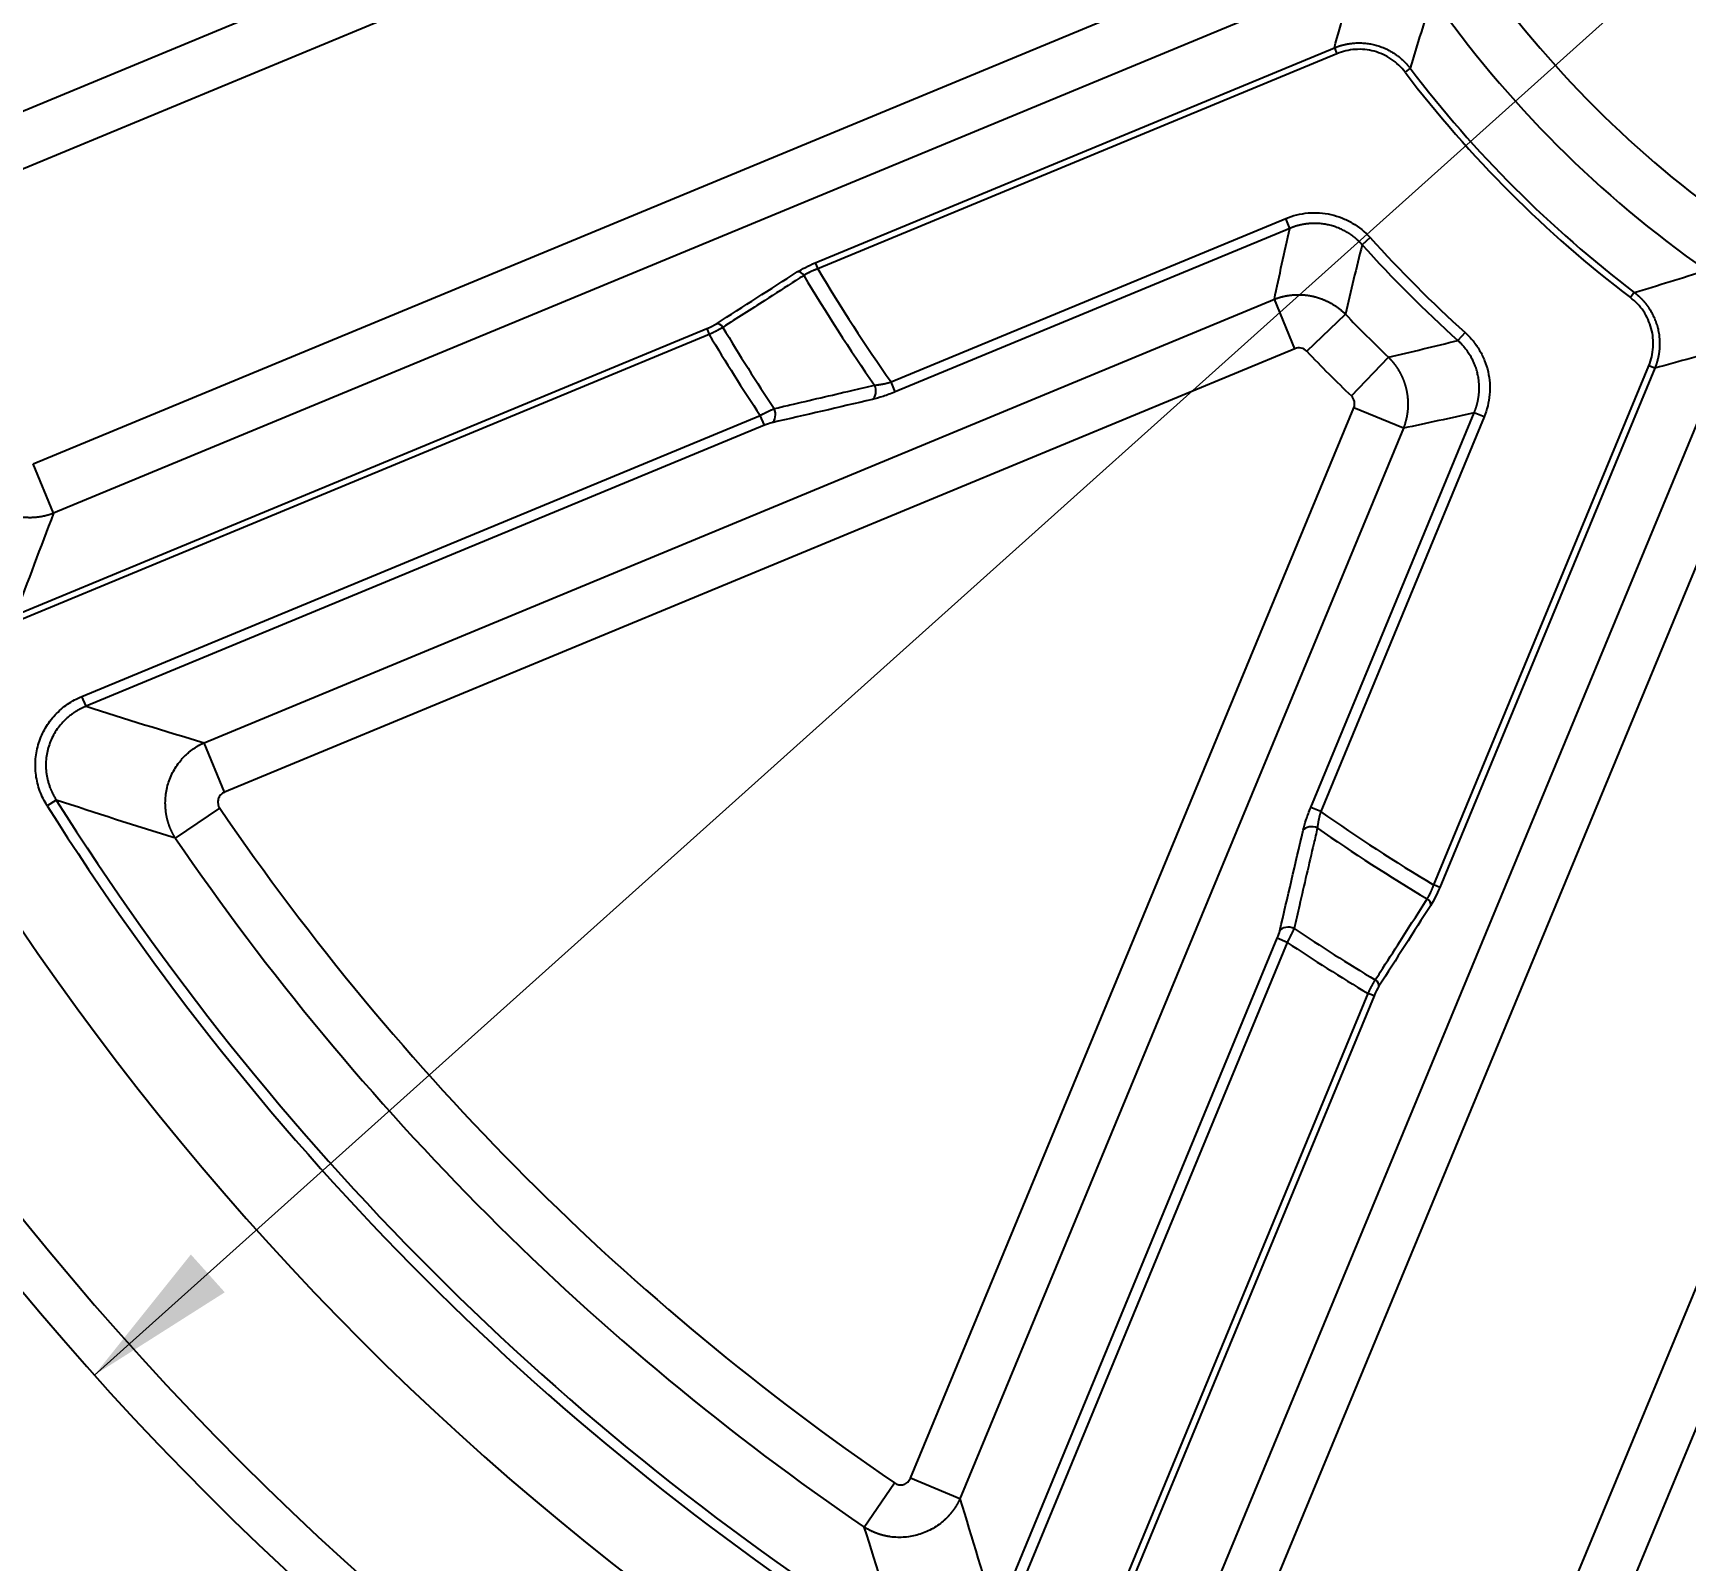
# Model space of a CAD drawing. Header units: millimetres. Extents: x 18 to 755, y 19 to 576.
# Drawn here: x 490.9 to 566.8, y 135.2 to 205.4 of the extents above; entities that cross this region are included whole.
import ezdxf

# ---------------------------------------------------------------- set-up
doc = ezdxf.new("R2010")
doc.units = ezdxf.units.MM
doc.layers.add('1', color=7, linetype='Continuous', true_color=0xffffff)
doc.styles.add('Arial', font='Arial')
doc.dimstyles.get("Standard").update_dxf_attribs({"dimtxt": 0.18, "dimasz": 0.18, "dimexe": 0.18, "dimexo": 0.0625, "dimgap": 0.09, "dimtad": 0, "dimtih": 1, "dimtoh": 1, "dimdec": 4, "dimzin": 0, "dimdsep": 46, "dimtxsty": 'Standard', "dimcen": 0.09, "dimadec": 0, "dimazin": 0, "dimtfac": 1, "dimtdec": 4, "dimtofl": 0, "dimtmove": 0, "dimatfit": 3, "dimfxl": 1, "dimtolj": 1, "dimtzin": 0, "dimarcsym": 0})

# ---------------------------------------------------------------- blocks, each defined once
blk = doc.blocks.new('_U0')
at = {"layer": '1', "color": 18, "linetype": 'Continuous', "lineweight": 13}
for p, q in [((700.69, 329.267), (735.405, 360.387)), ((493.69, 143.7), (700.69, 329.267)), ((493.69, 143.7), (695.478, 324.594))]:
    blk.add_line(p, q, dxfattribs=at)
at = {"layer": '1', "color": 18}
for points in [[(696.257, 323.726), (694.699, 325.463), (700.69, 329.267)], [(498.124, 149.241), (499.681, 147.504), (493.69, 143.7)]]:
    blk.add_solid(points, dxfattribs=at)
at = {"layer": 'Defpoints', "color": 0}
for p in [(700.69, 329.267), (493.69, 143.7)]:
    blk.add_point(p, dxfattribs=at)
at = {"layer": '1', "color": 18, "lineweight": -3, "insert": (708.25, 350.86), "char_height": 7, "attachment_point": 1, "rotation": 41.87487, "style": 'Arial'}
blk.add_mtext('\\A1;%%c278', dxfattribs=at)
blk = doc.blocks.new('_U10')
at = {"layer": '1', "color": 18, "linetype": 'Continuous', "lineweight": 13}
for p, q in [((558.472, 270.15), (452.723, 362.102)), ((635.909, 202.817), (558.472, 270.15)), ((635.909, 202.817), (563.754, 265.557))]:
    blk.add_line(p, q, dxfattribs=at)
at = {"layer": '1', "color": 18}
for points in [[(564.519, 266.438), (562.988, 264.677), (558.472, 270.15)], [(629.861, 206.529), (631.392, 208.29), (635.909, 202.817)]]:
    blk.add_solid(points, dxfattribs=at)
at = {"layer": 'Defpoints', "color": 0}
for p in [(558.472, 270.15), (635.909, 202.817)]:
    blk.add_point(p, dxfattribs=at)
at = {"layer": '1', "color": 18, "lineweight": -3, "insert": (463.324, 368.96), "char_height": 7, "attachment_point": 1, "rotation": 318.99207, "style": 'Arial'}
blk.add_mtext('\\A1;%%c102,6', dxfattribs=at)

msp = doc.modelspace()

# ---------------------------------------------------------------- linework, layer by layer
at = {"layer": '1', "color": 7, "lineweight": -3}
for p, q in [((485.071, 199.576), (544.879, 224.35)), ((545.821, 222.076), (486.013, 197.301)), ((490.872, 185.572), (550.68, 210.346)), ((551.622, 208.072), (491.814, 183.297)), ((526.814, 194.802), (550.671, 204.684)), ((550.785, 204.411), (526.927, 194.529)), ((550.671, 204.684), (550.785, 204.411)), ((554.153, 203.743), (553.918, 203.565)), ((530.303, 189.333), (548.433, 196.843)), ((548.621, 196.388), (548.433, 196.843)), ((548.621, 196.388), (530.491, 188.878)), ((552.31, 195.968), (551.945, 195.638)), ((526.814, 194.802), (526.927, 194.529)), ((498.728, 172.758), (547.912, 193.132)), ((548.854, 190.857), (547.912, 193.132)), ((564.452, 193.446), (564.273, 193.211)), ((549.398, 190.743), (551.177, 192.445)), ((490.049, 178.618), (521.829, 191.782)), ((521.942, 191.509), (490.162, 178.345)), ((521.829, 191.782), (521.942, 191.509)), ((556.675, 191.604), (556.345, 191.238)), ((548.854, 190.857), (499.67, 170.484)), ((544.007, 131.105), (568.78, 190.914)), ((571.054, 189.972), (546.282, 130.163)), ((551.45, 188.692), (553.152, 190.47)), ((555.238, 166.219), (565.119, 190.077)), ((565.392, 189.964), (555.511, 166.106)), ((565.392, 189.964), (565.119, 190.077)), ((530.491, 188.878), (530.303, 189.333)), ((493.116, 174.883), (524.289, 187.796)), ((524.478, 187.341), (524.289, 187.796)), ((531.191, 138.963), (551.564, 188.147)), ((549.585, 169.784), (557.095, 187.915)), ((557.55, 187.726), (550.04, 169.596)), ((553.839, 187.205), (551.564, 188.147)), ((557.55, 187.726), (557.095, 187.915)), ((524.478, 187.341), (493.305, 174.428)), ((553.839, 187.205), (533.465, 138.021)), ((491.814, 183.297), (490.872, 185.572)), ((558.012, 125.305), (582.784, 185.114)), ((585.059, 184.172), (560.286, 124.363)), ((493.305, 174.428), (493.116, 174.883)), ((499.67, 170.484), (498.728, 172.758)), ((491.936, 170.123), (491.519, 169.861)), ((497.419, 168.363), (499.452, 169.751)), ((550.04, 169.596), (549.585, 169.784)), ((555.511, 166.106), (555.238, 166.219)), ((535.135, 132.598), (548.048, 163.771)), ((548.503, 163.582), (535.59, 132.409)), ((548.503, 163.582), (548.048, 163.771)), ((539.055, 129.454), (552.218, 161.234)), ((552.491, 161.12), (539.328, 129.341)), ((552.491, 161.12), (552.218, 161.234)), ((529.07, 136.712), (530.458, 138.745)), ((533.465, 138.021), (531.191, 138.963))]:
    msp.add_line(p, q, dxfattribs=at)
for radius, start, end in [(136.863, 90, 270), (129, 90, 270), (48.847, 215.02226, 234.97959), (51.309, 215.02226, 234.97959), (54.37, 217.26195, 232.7399), (54.075, 217.26195, 232.7399), (60.462, 222.07411, 227.92589), (60.954, 222.07411, 227.92589), (81.836, 210.84186, 215.18087), (82.543, 210.79553, 214.96114), (63.691, 223.74355, 226.25645), (87.664, 210.86573, 213.73711), (86.957, 210.88956, 213.80049), (66.153, 223.74355, 226.25645), (139, 203.48051, 246.51949), (124.92, 212.23044, 237.76956), (124.427, 212.23044, 237.76956), (118.347, 214.32387, 235.67613), (81.836, 234.81913, 239.16), (82.543, 235.03886, 239.20633), (120.809, 214.32387, 235.67613), (86.957, 236.19951, 239.1123), (87.664, 236.26289, 239.13612)]:
    msp.add_arc((597.19, 236.483), radius, start, end, dxfattribs=at)
for centre, major_axis, ratio, start_param, end_param in [((526.104, 194.115), (-0.162, 0.253), 0.706921, 4.689487, 6.035138), ((522.385, 191.732), (-0.162, 0.253), 0.706939, 4.69064, 6.035132), ((529.253, 188.982), (0.113, -0.487), 0.680219, 0.239171, 1.837432), ((524.637, 187.912), (0.113, -0.487), 0.68293, 0.240014, 1.824468), ((549.689, 168.546), (0.487, -0.113), 0.680219, 1.304161, 2.902421), ((554.824, 165.396), (0.253, -0.162), 0.706921, 0.248047, 1.593699), ((548.619, 163.93), (0.487, -0.113), 0.68293, 1.317125, 2.901578), ((552.441, 161.677), (0.253, -0.162), 0.706939, 0.248054, 1.592545)]:
    msp.add_ellipse(centre, major_axis=major_axis, ratio=ratio, start_param=start_param, end_param=end_param, dxfattribs=at)
for points in [[(550.671, 204.684), (550.975, 205.808), (551.291, 206.937), (551.622, 208.072)], [(555.172, 207.038), (554.818, 205.936), (554.479, 204.838), (554.153, 203.743)], [(547.912, 193.132), (548.139, 194.214), (548.376, 195.299), (548.621, 196.388)], [(551.945, 195.638), (551.679, 194.572), (551.424, 193.507), (551.177, 192.445)], [(564.452, 193.446), (565.546, 193.772), (566.644, 194.111), (567.746, 194.464)], [(522.272, 192.005), (523.512, 192.799), (524.751, 193.594), (525.991, 194.388)], [(521.829, 191.782), (522, 191.853), (522.162, 191.934), (522.272, 192.005)], [(553.152, 190.47), (554.214, 190.717), (555.278, 190.973), (556.345, 191.238)], [(568.78, 190.914), (567.645, 190.584), (566.516, 190.267), (565.392, 189.964)], [(529.442, 188.527), (527.9, 188.169), (526.362, 187.812), (524.825, 187.457)], [(557.095, 187.915), (556.006, 187.669), (554.921, 187.433), (553.839, 187.205)], [(524.825, 187.457), (524.728, 187.435), (524.603, 187.393), (524.478, 187.341)], [(491.814, 183.297), (491.211, 181.732), (490.623, 180.172), (490.049, 178.618)], [(493.305, 174.428), (495.089, 173.861), (496.896, 173.304), (498.728, 172.758)], [(497.419, 168.363), (495.566, 168.939), (493.739, 169.527), (491.936, 170.123)], [(548.164, 164.119), (548.519, 165.655), (548.876, 167.194), (549.234, 168.735)], [(555.097, 165.283), (554.303, 164.043), (553.508, 162.803), (552.714, 161.564)], [(548.048, 163.771), (548.1, 163.897), (548.142, 164.022), (548.164, 164.119)], [(552.714, 161.564), (552.643, 161.454), (552.562, 161.292), (552.491, 161.12)], [(533.465, 138.021), (534.011, 136.189), (534.568, 134.382), (535.135, 132.598)], [(530.83, 131.229), (530.233, 133.033), (529.646, 134.859), (529.07, 136.712)]]:
    msp.add_open_spline(points, degree=3, dxfattribs=at)
for points, knots in [([(550.671, 204.684), (550.679, 204.687), (550.695, 204.694), (550.718, 204.703), (550.742, 204.712), (550.766, 204.721), (550.789, 204.73), (550.813, 204.738), (550.836, 204.747), (550.86, 204.755), (550.884, 204.762), (550.908, 204.77), (550.931, 204.777), (550.955, 204.785), (550.979, 204.792), (551.002, 204.798), (551.026, 204.805), (551.05, 204.811), (551.074, 204.817), (551.097, 204.823), (551.121, 204.829), (551.145, 204.834), (551.168, 204.84), (551.192, 204.845), (551.216, 204.85), (551.239, 204.854), (551.263, 204.859), (551.286, 204.863), (551.31, 204.867), (551.333, 204.871), (551.357, 204.875), (551.38, 204.878), (551.403, 204.882), (551.427, 204.885), (551.45, 204.888), (551.473, 204.89), (551.496, 204.893), (551.519, 204.895), (551.542, 204.897), (551.565, 204.899), (551.587, 204.901), (551.684, 204.908), (551.854, 204.912), (552.097, 204.898), (552.336, 204.864), (552.57, 204.811), (552.799, 204.739), (553.023, 204.649), (553.24, 204.539), (553.393, 204.446), (553.487, 204.381), (553.527, 204.353), (553.566, 204.324), (553.606, 204.294), (553.645, 204.264), (553.684, 204.232), (553.723, 204.199), (553.761, 204.166), (553.799, 204.132), (553.837, 204.096), (553.874, 204.061), (553.911, 204.024), (553.947, 203.986), (553.983, 203.948), (554.018, 203.908), (554.053, 203.868), (554.087, 203.827), (554.121, 203.786), (554.143, 203.758), (554.153, 203.743)], [0, 0, 0, 0, 0.00653, 0.013049, 0.019558, 0.026055, 0.032541, 0.039014, 0.045476, 0.051924, 0.05836, 0.064782, 0.071191, 0.077585, 0.083965, 0.09033, 0.09668, 0.103015, 0.109334, 0.115637, 0.121923, 0.128192, 0.134445, 0.14068, 0.146897, 0.153096, 0.159277, 0.165439, 0.171582, 0.177706, 0.18381, 0.189894, 0.195958, 0.202002, 0.208025, 0.214027, 0.220007, 0.225966, 0.231904, 0.237819, 0.243712, 0.249582, 0.312536, 0.375236, 0.437479, 0.499068, 0.560687, 0.622954, 0.68567, 0.748632, 0.761102, 0.773673, 0.786341, 0.799105, 0.811961, 0.824907, 0.837939, 0.851056, 0.864254, 0.87753, 0.890881, 0.904303, 0.917795, 0.931352, 0.944971, 0.958648, 0.972381, 0.986166, 1, 1, 1, 1]), ([(553.918, 203.565), (553.74, 203.798), (553.528, 204), (553.043, 204.327), (552.778, 204.448), (552.212, 204.601), (551.923, 204.629), (551.338, 204.59), (551.056, 204.524), (550.785, 204.411)], [0, 0, 0, 0, 0.25, 0.25, 0.5, 0.5, 0.75, 0.75, 1, 1, 1, 1]), ([(548.433, 196.843), (548.597, 196.911), (548.766, 196.966), (549.11, 197.051), (549.287, 197.08), (549.638, 197.11), (549.813, 197.112), (550.165, 197.088), (550.342, 197.062), (550.686, 196.984), (550.854, 196.932), (551.181, 196.802), (551.341, 196.724), (551.8, 196.455), (552.072, 196.233), (552.31, 195.968)], [0, 0, 0, 0, 0.125, 0.125, 0.25, 0.25, 0.375, 0.375, 0.5, 0.5, 0.625, 0.625, 0.75, 0.75, 1, 1, 1, 1]), ([(551.945, 195.638), (551.939, 195.645), (551.927, 195.658), (551.909, 195.678), (551.89, 195.698), (551.872, 195.717), (551.853, 195.736), (551.834, 195.755), (551.815, 195.774), (551.796, 195.793), (551.777, 195.811), (551.758, 195.829), (551.738, 195.847), (551.719, 195.865), (551.699, 195.883), (551.679, 195.9), (551.659, 195.917), (551.64, 195.934), (551.619, 195.951), (551.599, 195.967), (551.579, 195.983), (551.559, 195.999), (551.538, 196.015), (551.518, 196.03), (551.497, 196.046), (551.477, 196.061), (551.456, 196.076), (551.435, 196.09), (551.414, 196.105), (551.394, 196.119), (551.373, 196.133), (551.352, 196.147), (551.331, 196.16), (551.31, 196.174), (551.289, 196.187), (551.268, 196.199), (551.188, 196.247), (551.047, 196.323), (550.838, 196.415), (550.625, 196.491), (550.407, 196.549), (550.185, 196.59), (549.96, 196.614), (549.732, 196.621), (549.563, 196.613), (549.453, 196.602), (549.402, 196.596), (549.35, 196.589), (549.299, 196.581), (549.247, 196.573), (549.195, 196.563), (549.143, 196.552), (549.091, 196.54), (549.038, 196.528), (548.986, 196.514), (548.934, 196.499), (548.881, 196.483), (548.829, 196.466), (548.777, 196.448), (548.725, 196.429), (548.673, 196.409), (548.639, 196.395), (548.621, 196.388)], [0, 0, 0, 0, 0.007422, 0.014832, 0.022228, 0.029611, 0.03698, 0.044335, 0.051675, 0.059001, 0.06631, 0.073604, 0.080881, 0.088141, 0.095384, 0.10261, 0.109817, 0.117007, 0.124177, 0.131328, 0.13846, 0.145571, 0.152663, 0.159734, 0.166783, 0.173811, 0.180818, 0.187802, 0.194764, 0.201703, 0.208618, 0.215511, 0.222379, 0.229223, 0.236043, 0.242838, 0.249607, 0.312539, 0.375233, 0.437516, 0.499226, 0.560955, 0.623267, 0.685997, 0.748976, 0.763013, 0.777158, 0.791406, 0.805755, 0.820202, 0.834744, 0.849378, 0.8641, 0.878907, 0.893795, 0.908762, 0.923803, 0.938915, 0.954095, 0.969338, 0.984641, 1, 1, 1, 1]), ([(525.991, 194.388), (526.093, 194.454), (526.219, 194.524), (526.501, 194.665), (526.655, 194.736), (526.814, 194.802)], [0, 0, 0, 0, 0.5, 0.5, 1, 1, 1, 1]), ([(526.927, 194.529), (526.922, 194.527), (526.913, 194.523), (526.898, 194.518), (526.883, 194.513), (526.869, 194.507), (526.855, 194.502), (526.84, 194.496), (526.826, 194.49), (526.812, 194.485), (526.798, 194.479), (526.784, 194.473), (526.77, 194.468), (526.756, 194.462), (526.742, 194.456), (526.728, 194.45), (526.715, 194.445), (526.701, 194.439), (526.688, 194.433), (526.674, 194.427), (526.661, 194.421), (526.648, 194.415), (526.635, 194.41), (526.622, 194.404), (526.609, 194.398), (526.596, 194.392), (526.584, 194.386), (526.571, 194.38), (526.559, 194.374), (526.547, 194.368), (526.534, 194.362), (526.522, 194.356), (526.511, 194.35), (526.499, 194.345), (526.487, 194.339), (526.476, 194.333), (526.464, 194.327), (526.453, 194.321), (526.442, 194.315), (526.431, 194.309), (526.42, 194.303), (526.41, 194.298), (526.399, 194.292), (526.389, 194.286), (526.379, 194.28), (526.369, 194.274), (526.359, 194.269), (526.349, 194.263), (526.34, 194.257), (526.33, 194.252), (526.321, 194.246), (526.312, 194.24), (526.303, 194.235), (526.294, 194.229), (526.289, 194.225), (526.286, 194.224)], [0, 0, 0, 0, 0.019721, 0.039404, 0.05905, 0.078658, 0.09823, 0.117765, 0.137263, 0.156725, 0.176152, 0.195542, 0.214898, 0.234218, 0.253504, 0.272755, 0.291972, 0.311155, 0.330305, 0.349421, 0.368504, 0.387555, 0.406574, 0.42556, 0.444515, 0.463438, 0.48233, 0.501191, 0.520022, 0.538823, 0.557593, 0.576334, 0.595047, 0.61373, 0.632384, 0.651011, 0.669609, 0.68818, 0.706724, 0.72524, 0.743731, 0.762195, 0.780633, 0.799046, 0.817433, 0.835796, 0.854134, 0.872448, 0.890738, 0.909005, 0.927249, 0.94547, 0.963668, 0.981845, 1, 1, 1, 1]), ([(526.286, 194.224), (526.167, 194.147), (526.048, 194.071), (525.452, 193.689), (524.976, 193.384), (523.855, 192.666), (523.211, 192.254), (522.567, 191.841)], [0, 0, 0, 0, 0.096089, 0.096089, 0.480447, 0.480447, 1, 1, 1, 1]), ([(547.912, 193.132), (547.92, 193.135), (547.938, 193.142), (547.963, 193.152), (547.989, 193.161), (548.015, 193.171), (548.041, 193.18), (548.067, 193.188), (548.093, 193.197), (548.12, 193.205), (548.146, 193.213), (548.172, 193.221), (548.199, 193.229), (548.225, 193.236), (548.252, 193.243), (548.279, 193.25), (548.305, 193.257), (548.332, 193.263), (548.359, 193.269), (548.386, 193.275), (548.413, 193.281), (548.44, 193.286), (548.467, 193.291), (548.493, 193.296), (548.52, 193.301), (548.547, 193.305), (548.574, 193.309), (548.602, 193.313), (548.629, 193.317), (548.656, 193.32), (548.683, 193.323), (548.71, 193.326), (548.737, 193.329), (548.764, 193.331), (548.791, 193.334), (548.818, 193.336), (548.844, 193.337), (548.871, 193.339), (548.898, 193.34), (548.925, 193.341), (548.952, 193.342), (548.979, 193.342), (549.005, 193.342), (549.032, 193.342), (549.059, 193.342), (549.085, 193.342), (549.112, 193.341), (549.138, 193.34), (549.165, 193.339), (549.191, 193.338), (549.217, 193.336), (549.243, 193.334), (549.269, 193.332), (549.296, 193.33), (549.321, 193.328), (549.347, 193.325), (549.373, 193.322), (549.399, 193.319), (549.424, 193.316), (549.45, 193.312), (549.475, 193.308), (549.5, 193.304), (549.526, 193.3), (549.551, 193.296), (549.576, 193.291), (549.6, 193.287), (549.625, 193.282), (549.657, 193.275), (549.696, 193.267), (549.742, 193.256), (549.789, 193.244), (549.835, 193.231), (549.882, 193.218), (549.928, 193.204), (549.975, 193.189), (550.021, 193.173), (550.068, 193.157), (550.114, 193.139), (550.16, 193.121), (550.206, 193.102), (550.252, 193.082), (550.298, 193.062), (550.344, 193.04), (550.389, 193.018), (550.434, 192.994), (550.479, 192.97), (550.523, 192.946), (550.568, 192.92), (550.611, 192.894), (550.655, 192.866), (550.698, 192.838), (550.741, 192.81), (550.783, 192.78), (550.825, 192.75), (550.866, 192.719), (550.907, 192.687), (550.947, 192.655), (550.987, 192.621), (551.026, 192.588), (551.065, 192.553), (551.103, 192.518), (551.14, 192.482), (551.165, 192.458), (551.177, 192.445)], [0, 0, 0, 0, 0.007817, 0.015635, 0.023454, 0.031273, 0.039093, 0.046913, 0.054732, 0.06255, 0.070367, 0.078181, 0.085994, 0.093804, 0.10161, 0.109414, 0.117213, 0.125008, 0.132798, 0.140583, 0.148363, 0.156137, 0.163904, 0.171664, 0.179418, 0.187164, 0.194902, 0.202631, 0.210352, 0.218064, 0.225766, 0.233458, 0.24114, 0.248812, 0.256472, 0.264121, 0.271758, 0.279383, 0.286995, 0.294595, 0.302181, 0.309754, 0.317312, 0.324857, 0.332386, 0.339901, 0.3474, 0.354883, 0.362351, 0.369802, 0.377236, 0.384654, 0.392054, 0.399436, 0.4068, 0.414146, 0.421474, 0.428782, 0.436072, 0.443342, 0.450592, 0.457822, 0.465032, 0.472222, 0.47939, 0.486537, 0.493663, 0.500768, 0.514142, 0.527592, 0.541116, 0.554712, 0.568379, 0.582114, 0.595915, 0.609781, 0.623709, 0.637698, 0.651745, 0.665848, 0.680004, 0.694212, 0.708469, 0.722773, 0.73712, 0.75151, 0.765939, 0.780404, 0.794904, 0.809435, 0.823996, 0.838582, 0.853192, 0.867824, 0.882473, 0.897138, 0.911816, 0.926504, 0.941199, 0.955899, 0.970601, 0.985302, 1, 1, 1, 1]), ([(565.119, 190.077), (565.232, 190.348), (565.299, 190.633), (565.337, 191.217), (565.309, 191.507), (565.156, 192.073), (565.034, 192.337), (564.706, 192.823), (564.506, 193.033), (564.273, 193.211)], [0, 0, 0, 0, 0.25, 0.25, 0.5, 0.5, 0.75, 0.75, 1, 1, 1, 1]), ([(564.452, 193.446), (564.458, 193.441), (564.472, 193.43), (564.491, 193.415), (564.511, 193.399), (564.531, 193.383), (564.55, 193.367), (564.569, 193.351), (564.588, 193.335), (564.607, 193.318), (564.626, 193.302), (564.645, 193.285), (564.663, 193.268), (564.681, 193.251), (564.699, 193.234), (564.717, 193.217), (564.734, 193.2), (564.752, 193.183), (564.769, 193.165), (564.786, 193.148), (564.803, 193.13), (564.82, 193.113), (564.836, 193.095), (564.853, 193.077), (564.869, 193.059), (564.885, 193.041), (564.9, 193.023), (564.916, 193.005), (564.931, 192.986), (564.946, 192.968), (564.961, 192.95), (564.976, 192.931), (564.991, 192.913), (565.005, 192.894), (565.019, 192.876), (565.033, 192.857), (565.047, 192.839), (565.061, 192.82), (565.074, 192.801), (565.087, 192.782), (565.1, 192.764), (565.154, 192.684), (565.244, 192.539), (565.354, 192.322), (565.445, 192.098), (565.517, 191.869), (565.571, 191.635), (565.605, 191.396), (565.62, 191.153), (565.616, 190.975), (565.608, 190.861), (565.603, 190.813), (565.598, 190.764), (565.592, 190.715), (565.586, 190.665), (565.578, 190.616), (565.569, 190.566), (565.56, 190.516), (565.549, 190.466), (565.538, 190.415), (565.525, 190.365), (565.512, 190.315), (565.498, 190.264), (565.483, 190.214), (565.467, 190.164), (565.45, 190.114), (565.431, 190.063), (565.413, 190.013), (565.399, 189.98), (565.392, 189.964)], [0, 0, 0, 0, 0.006529, 0.013047, 0.019555, 0.026051, 0.032536, 0.039009, 0.045469, 0.051917, 0.058352, 0.064774, 0.071182, 0.077576, 0.083955, 0.09032, 0.09667, 0.103004, 0.109323, 0.115626, 0.121912, 0.128181, 0.134434, 0.140669, 0.146886, 0.153086, 0.159267, 0.165429, 0.171573, 0.177697, 0.183801, 0.189886, 0.195951, 0.201995, 0.208019, 0.214022, 0.220003, 0.225963, 0.231901, 0.237817, 0.243711, 0.249582, 0.312525, 0.375222, 0.437468, 0.499068, 0.560676, 0.622939, 0.685659, 0.748632, 0.7611, 0.773669, 0.786336, 0.799098, 0.811953, 0.824897, 0.837929, 0.851045, 0.864243, 0.877519, 0.89087, 0.904293, 0.917785, 0.931343, 0.944963, 0.958642, 0.972377, 0.986164, 1, 1, 1, 1]), ([(522.567, 191.841), (522.564, 191.839), (522.557, 191.835), (522.547, 191.829), (522.537, 191.822), (522.527, 191.816), (522.516, 191.809), (522.505, 191.803), (522.494, 191.796), (522.483, 191.79), (522.471, 191.783), (522.46, 191.776), (522.448, 191.77), (522.436, 191.763), (522.424, 191.756), (522.411, 191.749), (522.399, 191.742), (522.386, 191.735), (522.373, 191.728), (522.36, 191.72), (522.347, 191.713), (522.333, 191.706), (522.32, 191.699), (522.306, 191.691), (522.292, 191.684), (522.278, 191.676), (522.264, 191.669), (522.25, 191.662), (522.236, 191.654), (522.221, 191.647), (522.207, 191.639), (522.192, 191.631), (522.177, 191.624), (522.162, 191.616), (522.147, 191.609), (522.132, 191.601), (522.116, 191.593), (522.101, 191.586), (522.085, 191.578), (522.07, 191.57), (522.054, 191.563), (522.038, 191.555), (522.022, 191.547), (522.006, 191.54), (521.99, 191.532), (521.974, 191.524), (521.958, 191.517), (521.947, 191.512), (521.942, 191.509)], [0, 0, 0, 0, 0.020771, 0.041583, 0.062437, 0.083331, 0.104266, 0.125243, 0.146262, 0.167322, 0.188424, 0.209568, 0.230755, 0.251983, 0.273255, 0.294568, 0.315925, 0.337325, 0.358768, 0.380254, 0.401783, 0.423356, 0.444973, 0.466633, 0.488338, 0.510086, 0.531879, 0.553716, 0.575598, 0.597525, 0.619496, 0.641512, 0.663574, 0.68568, 0.707832, 0.73003, 0.752273, 0.774562, 0.796897, 0.819278, 0.841705, 0.864179, 0.886699, 0.909265, 0.931879, 0.954539, 0.977246, 1, 1, 1, 1]), ([(556.675, 191.604), (556.807, 191.484), (556.929, 191.356), (557.153, 191.081), (557.255, 190.934), (557.433, 190.63), (557.51, 190.472), (557.64, 190.145), (557.692, 189.973), (557.77, 189.629), (557.795, 189.455), (557.818, 189.104), (557.816, 188.926), (557.77, 188.396), (557.686, 188.055), (557.55, 187.726)], [0, 0, 0, 0, 0.125, 0.125, 0.25, 0.25, 0.375, 0.375, 0.5, 0.5, 0.625, 0.625, 0.75, 0.75, 1, 1, 1, 1]), ([(549.398, 190.743), (549.33, 190.815), (549.241, 190.864), (549.048, 190.905), (548.946, 190.896), (548.854, 190.857)], [0, 0, 0, 0, 0.5, 0.5, 1, 1, 1, 1]), ([(557.095, 187.915), (557.098, 187.923), (557.105, 187.94), (557.115, 187.965), (557.125, 187.99), (557.135, 188.015), (557.144, 188.04), (557.153, 188.065), (557.162, 188.09), (557.171, 188.115), (557.179, 188.141), (557.187, 188.166), (557.195, 188.191), (557.203, 188.216), (557.21, 188.242), (557.217, 188.267), (557.224, 188.292), (557.231, 188.317), (557.237, 188.343), (557.243, 188.368), (557.249, 188.393), (557.255, 188.418), (557.26, 188.444), (557.266, 188.469), (557.271, 188.494), (557.275, 188.519), (557.28, 188.544), (557.284, 188.569), (557.288, 188.594), (557.292, 188.619), (557.296, 188.644), (557.299, 188.669), (557.302, 188.693), (557.305, 188.718), (557.308, 188.743), (557.311, 188.767), (557.319, 188.86), (557.328, 189.02), (557.321, 189.248), (557.298, 189.473), (557.257, 189.695), (557.199, 189.913), (557.124, 190.126), (557.032, 190.335), (556.952, 190.484), (556.895, 190.579), (556.868, 190.623), (556.84, 190.666), (556.81, 190.71), (556.78, 190.753), (556.749, 190.795), (556.717, 190.838), (556.684, 190.88), (556.65, 190.922), (556.615, 190.963), (556.579, 191.004), (556.543, 191.044), (556.505, 191.084), (556.466, 191.124), (556.427, 191.163), (556.386, 191.201), (556.359, 191.226), (556.345, 191.238)], [0, 0, 0, 0, 0.007423, 0.014834, 0.022232, 0.029616, 0.036986, 0.044342, 0.051683, 0.059008, 0.066318, 0.073613, 0.08089, 0.088151, 0.095394, 0.10262, 0.109828, 0.117017, 0.124188, 0.131339, 0.13847, 0.145582, 0.152673, 0.159743, 0.166793, 0.17382, 0.180826, 0.18781, 0.194771, 0.201709, 0.208624, 0.215516, 0.222383, 0.229226, 0.236045, 0.242839, 0.249607, 0.31255, 0.375247, 0.437527, 0.499226, 0.560966, 0.623281, 0.686008, 0.748976, 0.763016, 0.777162, 0.791412, 0.805763, 0.820211, 0.834754, 0.849388, 0.864111, 0.878918, 0.893806, 0.908772, 0.923812, 0.938923, 0.954101, 0.969343, 0.984643, 1, 1, 1, 1]), ([(553.152, 190.47), (553.159, 190.464), (553.172, 190.451), (553.191, 190.431), (553.21, 190.411), (553.229, 190.391), (553.248, 190.371), (553.266, 190.351), (553.285, 190.33), (553.303, 190.31), (553.321, 190.289), (553.339, 190.268), (553.356, 190.247), (553.374, 190.225), (553.391, 190.204), (553.408, 190.182), (553.425, 190.16), (553.441, 190.138), (553.458, 190.116), (553.474, 190.094), (553.49, 190.072), (553.506, 190.049), (553.521, 190.027), (553.537, 190.004), (553.552, 189.981), (553.567, 189.958), (553.581, 189.935), (553.596, 189.912), (553.61, 189.889), (553.624, 189.865), (553.638, 189.842), (553.651, 189.818), (553.665, 189.795), (553.678, 189.771), (553.69, 189.747), (553.703, 189.723), (553.716, 189.699), (553.728, 189.675), (553.74, 189.651), (553.751, 189.627), (553.763, 189.603), (553.774, 189.578), (553.785, 189.554), (553.796, 189.53), (553.806, 189.505), (553.817, 189.481), (553.827, 189.456), (553.836, 189.432), (553.846, 189.407), (553.855, 189.382), (553.865, 189.358), (553.873, 189.333), (553.882, 189.308), (553.891, 189.284), (553.899, 189.259), (553.907, 189.234), (553.914, 189.209), (553.922, 189.185), (553.929, 189.16), (553.936, 189.135), (553.943, 189.11), (553.95, 189.086), (553.956, 189.061), (553.962, 189.036), (553.968, 189.012), (553.974, 188.987), (553.979, 188.962), (553.986, 188.931), (553.994, 188.891), (554.003, 188.845), (554.011, 188.797), (554.018, 188.75), (554.024, 188.702), (554.03, 188.654), (554.035, 188.605), (554.04, 188.556), (554.043, 188.507), (554.046, 188.458), (554.048, 188.408), (554.049, 188.358), (554.049, 188.308), (554.049, 188.258), (554.047, 188.208), (554.045, 188.157), (554.042, 188.106), (554.038, 188.056), (554.033, 188.005), (554.028, 187.954), (554.021, 187.903), (554.014, 187.853), (554.006, 187.802), (553.997, 187.751), (553.987, 187.701), (553.976, 187.65), (553.964, 187.6), (553.951, 187.55), (553.938, 187.5), (553.923, 187.45), (553.908, 187.4), (553.892, 187.351), (553.875, 187.302), (553.858, 187.253), (553.845, 187.221), (553.839, 187.205)], [0, 0, 0, 0, 0.007816, 0.015634, 0.023453, 0.031272, 0.039091, 0.046911, 0.05473, 0.062547, 0.070364, 0.078178, 0.08599, 0.0938, 0.101606, 0.109409, 0.117208, 0.125003, 0.132793, 0.140578, 0.148358, 0.156131, 0.163898, 0.171659, 0.179412, 0.187158, 0.194896, 0.202625, 0.210346, 0.218057, 0.22576, 0.233452, 0.241134, 0.248805, 0.256466, 0.264115, 0.271752, 0.279377, 0.286989, 0.294589, 0.302175, 0.309748, 0.317306, 0.324851, 0.33238, 0.339895, 0.347394, 0.354878, 0.362346, 0.369797, 0.377231, 0.384649, 0.392049, 0.399432, 0.406796, 0.414143, 0.42147, 0.428779, 0.436069, 0.443339, 0.45059, 0.45782, 0.46503, 0.47222, 0.479389, 0.486537, 0.493663, 0.500768, 0.514141, 0.527591, 0.541114, 0.55471, 0.568376, 0.58211, 0.595911, 0.609777, 0.623705, 0.637693, 0.65174, 0.665842, 0.679998, 0.694206, 0.708463, 0.722766, 0.737114, 0.751504, 0.765932, 0.780398, 0.794898, 0.809429, 0.82399, 0.838577, 0.853187, 0.867819, 0.882469, 0.897134, 0.911812, 0.926501, 0.941197, 0.955897, 0.9706, 0.985302, 1, 1, 1, 1]), ([(524.931, 188.109), (525.168, 188.164), (525.405, 188.219), (526.591, 188.495), (527.541, 188.717), (528.842, 189.021), (529.192, 189.103), (529.543, 189.185)], [0, 0, 0, 0, 0.154458, 0.154458, 0.772291, 0.772291, 1, 1, 1, 1]), ([(529.543, 189.185), (529.547, 189.185), (529.556, 189.186), (529.57, 189.187), (529.584, 189.188), (529.598, 189.189), (529.612, 189.191), (529.626, 189.192), (529.64, 189.194), (529.654, 189.196), (529.669, 189.197), (529.684, 189.199), (529.699, 189.201), (529.714, 189.203), (529.729, 189.205), (529.744, 189.208), (529.759, 189.21), (529.774, 189.212), (529.79, 189.215), (529.806, 189.217), (529.821, 189.22), (529.837, 189.223), (529.853, 189.225), (529.869, 189.228), (529.885, 189.231), (529.906, 189.235), (529.931, 189.24), (529.962, 189.246), (529.992, 189.252), (530.023, 189.259), (530.054, 189.266), (530.085, 189.274), (530.116, 189.282), (530.147, 189.29), (530.178, 189.298), (530.209, 189.306), (530.241, 189.315), (530.272, 189.324), (530.292, 189.33), (530.303, 189.333)], [0, 0, 0, 0, 0.020849, 0.041697, 0.062546, 0.083393, 0.104241, 0.125088, 0.145935, 0.166781, 0.187627, 0.208473, 0.229318, 0.250163, 0.271007, 0.291851, 0.312695, 0.333538, 0.354381, 0.375223, 0.396065, 0.416907, 0.437748, 0.458588, 0.479428, 0.500268, 0.538954, 0.577595, 0.616191, 0.654744, 0.693255, 0.731726, 0.770158, 0.808552, 0.846909, 0.885232, 0.92352, 0.961776, 1, 1, 1, 1]), ([(530.491, 188.878), (530.302, 188.8), (530.114, 188.729), (529.755, 188.609), (529.588, 188.561), (529.442, 188.527)], [0, 0, 0, 0, 0.5, 0.5, 1, 1, 1, 1]), ([(551.564, 188.147), (551.602, 188.239), (551.612, 188.341), (551.571, 188.533), (551.521, 188.623), (551.45, 188.692)], [0, 0, 0, 0, 0.5, 0.5, 1, 1, 1, 1]), ([(524.289, 187.796), (524.293, 187.799), (524.302, 187.803), (524.315, 187.81), (524.329, 187.818), (524.343, 187.825), (524.358, 187.833), (524.373, 187.84), (524.388, 187.848), (524.404, 187.857), (524.42, 187.865), (524.437, 187.873), (524.454, 187.882), (524.471, 187.891), (524.489, 187.9), (524.507, 187.909), (524.525, 187.918), (524.544, 187.927), (524.563, 187.937), (524.582, 187.946), (524.602, 187.956), (524.621, 187.966), (524.641, 187.975), (524.661, 187.985), (524.682, 187.995), (524.702, 188.005), (524.723, 188.015), (524.744, 188.025), (524.765, 188.034), (524.786, 188.044), (524.807, 188.054), (524.828, 188.063), (524.848, 188.073), (524.869, 188.082), (524.89, 188.091), (524.91, 188.1), (524.924, 188.106), (524.931, 188.109)], [0, 0, 0, 0, 0.018474, 0.037541, 0.057202, 0.077456, 0.098304, 0.119747, 0.141783, 0.164413, 0.187637, 0.211455, 0.235867, 0.260873, 0.286473, 0.312667, 0.339456, 0.366838, 0.394815, 0.423385, 0.45255, 0.482309, 0.512663, 0.54361, 0.575152, 0.607288, 0.640018, 0.673342, 0.70726, 0.741773, 0.77688, 0.812581, 0.848876, 0.885766, 0.92325, 0.961328, 1, 1, 1, 1]), ([(491.814, 183.297), (491.805, 183.294), (491.788, 183.287), (491.762, 183.278), (491.737, 183.269), (491.711, 183.259), (491.685, 183.251), (491.659, 183.242), (491.632, 183.234), (491.606, 183.226), (491.58, 183.218), (491.553, 183.21), (491.527, 183.203), (491.5, 183.196), (491.474, 183.189), (491.447, 183.182), (491.42, 183.176), (491.394, 183.169), (491.367, 183.163), (491.34, 183.158), (491.313, 183.152), (491.286, 183.147), (491.259, 183.142), (491.232, 183.138), (491.205, 183.133), (491.178, 183.129), (491.151, 183.125), (491.124, 183.121), (491.097, 183.118), (491.07, 183.115), (491.042, 183.112), (491.015, 183.109), (490.988, 183.107), (490.961, 183.104), (490.934, 183.102), (490.907, 183.101), (490.88, 183.099), (490.853, 183.098), (490.826, 183.097), (490.799, 183.096), (490.772, 183.096), (490.745, 183.096), (490.719, 183.095), (490.692, 183.096), (490.665, 183.096), (490.638, 183.097), (490.612, 183.098), (490.585, 183.099), (490.559, 183.1), (490.533, 183.102), (490.506, 183.104), (490.48, 183.106), (490.454, 183.108), (490.428, 183.11), (490.402, 183.113), (490.376, 183.116), (490.35, 183.119), (490.324, 183.122), (490.299, 183.126), (490.273, 183.13), (490.248, 183.134), (490.222, 183.138), (490.197, 183.142), (490.172, 183.147), (490.147, 183.152), (490.122, 183.157), (490.098, 183.162), (490.073, 183.167), (490.048, 183.172), (490.024, 183.178), (490, 183.184), (489.976, 183.19), (489.952, 183.196), (489.928, 183.203), (489.904, 183.209), (489.881, 183.216), (489.857, 183.223), (489.834, 183.23), (489.811, 183.237), (489.788, 183.244), (489.765, 183.252), (489.742, 183.26), (489.72, 183.267), (489.697, 183.275), (489.675, 183.283), (489.653, 183.292), (489.625, 183.302), (489.591, 183.316), (489.55, 183.333), (489.51, 183.35), (489.469, 183.368), (489.429, 183.387), (489.388, 183.406), (489.347, 183.426), (489.307, 183.447), (489.267, 183.469), (489.226, 183.491), (489.186, 183.515), (489.146, 183.539), (489.106, 183.563), (489.066, 183.589), (489.026, 183.615), (488.987, 183.642), (488.948, 183.67), (488.909, 183.698), (488.87, 183.727), (488.832, 183.757), (488.794, 183.788), (488.756, 183.819), (488.719, 183.851), (488.682, 183.884), (488.645, 183.918), (488.609, 183.952), (488.574, 183.987), (488.539, 184.023), (488.504, 184.059), (488.47, 184.096), (488.437, 184.133), (488.404, 184.172), (488.372, 184.21), (488.34, 184.25), (488.309, 184.29), (488.278, 184.33), (488.249, 184.371), (488.219, 184.413), (488.191, 184.455), (488.163, 184.497), (488.136, 184.54), (488.11, 184.584), (488.085, 184.628), (488.06, 184.672), (488.036, 184.717), (488.021, 184.747), (488.013, 184.762)], [0, 0, 0, 0, 0.006177, 0.012356, 0.018538, 0.024721, 0.030906, 0.037092, 0.043279, 0.049466, 0.055654, 0.061841, 0.068027, 0.074213, 0.080397, 0.086579, 0.09276, 0.098938, 0.105113, 0.111285, 0.117453, 0.123618, 0.129778, 0.135934, 0.142085, 0.14823, 0.15437, 0.160504, 0.166631, 0.172752, 0.178866, 0.184972, 0.191071, 0.197161, 0.203243, 0.209316, 0.21538, 0.221435, 0.22748, 0.233514, 0.239538, 0.245552, 0.251554, 0.257545, 0.263524, 0.269491, 0.275445, 0.281387, 0.287316, 0.293231, 0.299133, 0.305021, 0.310895, 0.316754, 0.322598, 0.328427, 0.334241, 0.340039, 0.345822, 0.351588, 0.357337, 0.36307, 0.368786, 0.374484, 0.380165, 0.385829, 0.391474, 0.397101, 0.402709, 0.408299, 0.41387, 0.419421, 0.424953, 0.430466, 0.435959, 0.441431, 0.446884, 0.452316, 0.457727, 0.463118, 0.468487, 0.473835, 0.479162, 0.484467, 0.489751, 0.495012, 0.500252, 0.50994, 0.519703, 0.52954, 0.53945, 0.549431, 0.559483, 0.569603, 0.579791, 0.590046, 0.600365, 0.610748, 0.621193, 0.631699, 0.642263, 0.652885, 0.663562, 0.674294, 0.685077, 0.695911, 0.706793, 0.717721, 0.728695, 0.739711, 0.750768, 0.761863, 0.772996, 0.784163, 0.795362, 0.806592, 0.81785, 0.829134, 0.840441, 0.851771, 0.86312, 0.874486, 0.885867, 0.89726, 0.908664, 0.920077, 0.931495, 0.942916, 0.954339, 0.965762, 0.97718, 0.988594, 1, 1, 1, 1]), ([(491.519, 169.861), (491.385, 170.075), (491.275, 170.299), (491.103, 170.767), (491.041, 171.015), (490.974, 171.51), (490.968, 171.759), (491.01, 172.261), (491.06, 172.508), (491.21, 172.984), (491.314, 173.216), (491.567, 173.649), (491.716, 173.849), (492.058, 174.217), (492.25, 174.382), (492.661, 174.666), (492.883, 174.787), (493.116, 174.883)], [0, 0, 0, 0, 0.125, 0.125, 0.25, 0.25, 0.375, 0.375, 0.5, 0.5, 0.625, 0.625, 0.75, 0.75, 0.875, 0.875, 1, 1, 1, 1]), ([(493.305, 174.428), (493.296, 174.425), (493.278, 174.417), (493.251, 174.406), (493.224, 174.395), (493.198, 174.383), (493.172, 174.371), (493.147, 174.359), (493.121, 174.347), (493.096, 174.334), (493.071, 174.322), (493.047, 174.309), (493.022, 174.297), (492.999, 174.284), (492.975, 174.271), (492.952, 174.258), (492.929, 174.245), (492.906, 174.231), (492.883, 174.218), (492.861, 174.205), (492.839, 174.191), (492.818, 174.178), (492.797, 174.164), (492.776, 174.15), (492.755, 174.137), (492.696, 174.096), (492.6, 174.027), (492.473, 173.924), (492.354, 173.817), (492.203, 173.664), (492.029, 173.457), (491.848, 173.185), (491.702, 172.899), (491.589, 172.602), (491.51, 172.295), (491.465, 171.977), (491.455, 171.651), (491.478, 171.382), (491.514, 171.17), (491.549, 171.013), (491.593, 170.856), (491.634, 170.737), (491.664, 170.657), (491.681, 170.614), (491.699, 170.571), (491.718, 170.527), (491.738, 170.483), (491.759, 170.439), (491.781, 170.394), (491.805, 170.35), (491.829, 170.304), (491.854, 170.259), (491.88, 170.214), (491.908, 170.168), (491.926, 170.138), (491.936, 170.123)], [0, 0, 0, 0, 0.005659, 0.011286, 0.016878, 0.022437, 0.02796, 0.033448, 0.038899, 0.044313, 0.049689, 0.055026, 0.060325, 0.065584, 0.070802, 0.075979, 0.081115, 0.086208, 0.091258, 0.096265, 0.101228, 0.106146, 0.111019, 0.115846, 0.120626, 0.12536, 0.157659, 0.189335, 0.220311, 0.250518, 0.314126, 0.377185, 0.439354, 0.500319, 0.561196, 0.623295, 0.686301, 0.749876, 0.780092, 0.811087, 0.842791, 0.875128, 0.88387, 0.892769, 0.901823, 0.911026, 0.920377, 0.929871, 0.939504, 0.949273, 0.959173, 0.9692, 0.979349, 0.989618, 1, 1, 1, 1]), ([(497.419, 168.363), (497.414, 168.371), (497.404, 168.386), (497.39, 168.408), (497.376, 168.431), (497.363, 168.454), (497.349, 168.477), (497.336, 168.5), (497.323, 168.523), (497.311, 168.546), (497.298, 168.57), (497.286, 168.593), (497.274, 168.616), (497.262, 168.64), (497.251, 168.663), (497.24, 168.686), (497.229, 168.71), (497.218, 168.733), (497.207, 168.757), (497.197, 168.78), (497.187, 168.804), (497.177, 168.827), (497.168, 168.851), (497.158, 168.874), (497.149, 168.897), (497.14, 168.921), (497.132, 168.944), (497.123, 168.968), (497.115, 168.991), (497.107, 169.014), (497.099, 169.037), (497.092, 169.061), (497.085, 169.084), (497.078, 169.107), (497.071, 169.13), (497.064, 169.153), (497.058, 169.175), (497.052, 169.198), (497.046, 169.221), (497.04, 169.244), (497.034, 169.266), (497.029, 169.289), (497.024, 169.311), (497.019, 169.333), (497.014, 169.355), (497.01, 169.377), (497.005, 169.399), (497.001, 169.421), (496.997, 169.443), (496.993, 169.464), (496.99, 169.486), (496.986, 169.507), (496.983, 169.528), (496.98, 169.549), (496.963, 169.672), (496.944, 169.898), (496.953, 170.227), (496.996, 170.549), (497.072, 170.861), (497.18, 171.164), (497.32, 171.456), (497.492, 171.736), (497.636, 171.92), (497.728, 172.024), (497.757, 172.057), (497.788, 172.089), (497.819, 172.122), (497.851, 172.154), (497.884, 172.186), (497.918, 172.219), (497.953, 172.251), (497.989, 172.283), (498.026, 172.314), (498.063, 172.346), (498.102, 172.377), (498.141, 172.408), (498.181, 172.438), (498.223, 172.468), (498.265, 172.497), (498.308, 172.526), (498.351, 172.555), (498.396, 172.583), (498.441, 172.61), (498.487, 172.637), (498.534, 172.663), (498.581, 172.688), (498.63, 172.712), (498.678, 172.736), (498.711, 172.751), (498.728, 172.758)], [0, 0, 0, 0, 0.005214, 0.010417, 0.015608, 0.020787, 0.025954, 0.031108, 0.036248, 0.041374, 0.046486, 0.051583, 0.056664, 0.06173, 0.066779, 0.071811, 0.076826, 0.081824, 0.086803, 0.091764, 0.096705, 0.101628, 0.10653, 0.111412, 0.116273, 0.121113, 0.125932, 0.130728, 0.135502, 0.140253, 0.144981, 0.149686, 0.154366, 0.159022, 0.163653, 0.168259, 0.17284, 0.177394, 0.181923, 0.186425, 0.1909, 0.195347, 0.199767, 0.204159, 0.208523, 0.212858, 0.217165, 0.221442, 0.225689, 0.229907, 0.234095, 0.238252, 0.242379, 0.246475, 0.250539, 0.313975, 0.377045, 0.439327, 0.500425, 0.561427, 0.623616, 0.6866, 0.749954, 0.758257, 0.766687, 0.775244, 0.783923, 0.792724, 0.801643, 0.810677, 0.819824, 0.829081, 0.838444, 0.847912, 0.857479, 0.867144, 0.876903, 0.886752, 0.896688, 0.906707, 0.916806, 0.92698, 0.937227, 0.947541, 0.957921, 0.96836, 0.978856, 0.989404, 1, 1, 1, 1]), ([(499.67, 170.484), (499.602, 170.456), (499.541, 170.413), (499.442, 170.306), (499.405, 170.24), (499.364, 170.101), (499.359, 170.026), (499.382, 169.881), (499.41, 169.812), (499.452, 169.751)], [0, 0, 0, 0, 0.25, 0.25, 0.5, 0.5, 0.75, 0.75, 1, 1, 1, 1]), ([(549.234, 168.735), (549.268, 168.881), (549.316, 169.047), (549.436, 169.407), (549.506, 169.595), (549.585, 169.784)], [0, 0, 0, 0, 0.5, 0.5, 1, 1, 1, 1]), ([(550.04, 169.596), (550.038, 169.591), (550.035, 169.58), (550.03, 169.564), (550.026, 169.548), (550.021, 169.531), (550.016, 169.514), (550.012, 169.497), (550.007, 169.48), (550.002, 169.462), (549.998, 169.444), (549.993, 169.426), (549.988, 169.408), (549.984, 169.39), (549.979, 169.371), (549.975, 169.352), (549.97, 169.333), (549.966, 169.314), (549.962, 169.294), (549.957, 169.274), (549.953, 169.255), (549.949, 169.235), (549.945, 169.214), (549.94, 169.191), (549.935, 169.165), (549.93, 169.135), (549.925, 169.106), (549.92, 169.078), (549.915, 169.049), (549.911, 169.021), (549.907, 168.993), (549.904, 168.966), (549.9, 168.939), (549.898, 168.913), (549.895, 168.887), (549.893, 168.861), (549.892, 168.845), (549.891, 168.836)], [0, 0, 0, 0, 0.019473, 0.039254, 0.059344, 0.079744, 0.100453, 0.121472, 0.142801, 0.16444, 0.186391, 0.208651, 0.231224, 0.254107, 0.277302, 0.300809, 0.324627, 0.348758, 0.373202, 0.397957, 0.423026, 0.448408, 0.474102, 0.50011, 0.538421, 0.576756, 0.615114, 0.653496, 0.691902, 0.730331, 0.768783, 0.80726, 0.84576, 0.884284, 0.922832, 0.961404, 1, 1, 1, 1]), ([(549.891, 168.836), (549.836, 168.598), (549.78, 168.361), (549.502, 167.172), (549.281, 166.222), (548.978, 164.923), (548.897, 164.573), (548.816, 164.224)], [0, 0, 0, 0, 0.154458, 0.154458, 0.772291, 0.772291, 1, 1, 1, 1]), ([(554.933, 165.578), (554.934, 165.581), (554.938, 165.586), (554.944, 165.595), (554.949, 165.604), (554.955, 165.613), (554.961, 165.622), (554.966, 165.632), (554.972, 165.641), (554.978, 165.651), (554.983, 165.661), (554.989, 165.671), (554.995, 165.681), (555.001, 165.691), (555.007, 165.702), (555.012, 165.712), (555.018, 165.723), (555.024, 165.734), (555.03, 165.745), (555.036, 165.756), (555.042, 165.768), (555.048, 165.779), (555.054, 165.791), (555.059, 165.802), (555.065, 165.814), (555.071, 165.826), (555.077, 165.838), (555.083, 165.851), (555.089, 165.863), (555.095, 165.876), (555.101, 165.888), (555.107, 165.901), (555.113, 165.914), (555.119, 165.927), (555.124, 165.94), (555.13, 165.953), (555.136, 165.966), (555.142, 165.98), (555.148, 165.993), (555.154, 166.007), (555.159, 166.02), (555.165, 166.034), (555.171, 166.048), (555.177, 166.062), (555.182, 166.076), (555.188, 166.09), (555.194, 166.104), (555.199, 166.118), (555.205, 166.132), (555.21, 166.147), (555.216, 166.161), (555.221, 166.175), (555.227, 166.19), (555.232, 166.204), (555.236, 166.214), (555.238, 166.219)], [0, 0, 0, 0, 0.018155, 0.036332, 0.05453, 0.072751, 0.090995, 0.109262, 0.127552, 0.145866, 0.164204, 0.182567, 0.200954, 0.219367, 0.237805, 0.256269, 0.27476, 0.293276, 0.31182, 0.330391, 0.348989, 0.367616, 0.38627, 0.404953, 0.423666, 0.442407, 0.461177, 0.479978, 0.498809, 0.51767, 0.536562, 0.555485, 0.57444, 0.593426, 0.612445, 0.631496, 0.650579, 0.669695, 0.688845, 0.708028, 0.727245, 0.746496, 0.765782, 0.785102, 0.804458, 0.823848, 0.843275, 0.862737, 0.882235, 0.90177, 0.921342, 0.94095, 0.960596, 0.980279, 1, 1, 1, 1]), ([(555.511, 166.106), (555.445, 165.947), (555.375, 165.793), (555.233, 165.511), (555.163, 165.385), (555.097, 165.283)], [0, 0, 0, 0, 0.5, 0.5, 1, 1, 1, 1]), ([(552.55, 161.859), (552.626, 161.978), (552.703, 162.097), (553.084, 162.693), (553.39, 163.169), (554.107, 164.29), (554.52, 164.934), (554.933, 165.578)], [0, 0, 0, 0, 0.096089, 0.096089, 0.480447, 0.480447, 1, 1, 1, 1]), ([(548.816, 164.224), (548.814, 164.22), (548.811, 164.213), (548.806, 164.202), (548.802, 164.191), (548.797, 164.181), (548.792, 164.17), (548.787, 164.159), (548.782, 164.148), (548.777, 164.137), (548.772, 164.125), (548.767, 164.114), (548.762, 164.103), (548.757, 164.092), (548.752, 164.081), (548.747, 164.07), (548.741, 164.059), (548.736, 164.048), (548.731, 164.037), (548.726, 164.026), (548.721, 164.015), (548.715, 164.004), (548.71, 163.993), (548.705, 163.982), (548.7, 163.971), (548.694, 163.96), (548.689, 163.949), (548.684, 163.939), (548.679, 163.928), (548.674, 163.918), (548.669, 163.907), (548.663, 163.897), (548.658, 163.886), (548.653, 163.876), (548.648, 163.866), (548.643, 163.855), (548.638, 163.845), (548.633, 163.835), (548.628, 163.825), (548.623, 163.816), (548.618, 163.806), (548.613, 163.796), (548.609, 163.787), (548.604, 163.777), (548.599, 163.768), (548.594, 163.759), (548.59, 163.749), (548.585, 163.74), (548.581, 163.731), (548.576, 163.723), (548.572, 163.714), (548.567, 163.705), (548.563, 163.697), (548.558, 163.688), (548.554, 163.68), (548.55, 163.672), (548.546, 163.664), (548.542, 163.656), (548.537, 163.648), (548.533, 163.64), (548.529, 163.632), (548.525, 163.625), (548.522, 163.618), (548.518, 163.61), (548.514, 163.603), (548.51, 163.596), (548.507, 163.589), (548.504, 163.585), (548.503, 163.582)], [0, 0, 0, 0, 0.020582, 0.040997, 0.061245, 0.081326, 0.10124, 0.120987, 0.140566, 0.159978, 0.179224, 0.198302, 0.217213, 0.235957, 0.254534, 0.272943, 0.291186, 0.309261, 0.32717, 0.344911, 0.362485, 0.379892, 0.397132, 0.414205, 0.431111, 0.447849, 0.464421, 0.480825, 0.497062, 0.513133, 0.529036, 0.544772, 0.56034, 0.575742, 0.590977, 0.606044, 0.620945, 0.635678, 0.650245, 0.664644, 0.678876, 0.692941, 0.706839, 0.72057, 0.734134, 0.74753, 0.76076, 0.773823, 0.786718, 0.799447, 0.812008, 0.824403, 0.83663, 0.84869, 0.860584, 0.87231, 0.883869, 0.895262, 0.906487, 0.917545, 0.928436, 0.939161, 0.949718, 0.960108, 0.970332, 0.980388, 0.990277, 1, 1, 1, 1]), ([(552.218, 161.234), (552.221, 161.238), (552.225, 161.248), (552.232, 161.262), (552.238, 161.276), (552.245, 161.29), (552.251, 161.303), (552.258, 161.317), (552.265, 161.331), (552.271, 161.345), (552.278, 161.358), (552.285, 161.372), (552.291, 161.386), (552.298, 161.399), (552.305, 161.412), (552.311, 161.426), (552.318, 161.439), (552.324, 161.452), (552.331, 161.465), (552.338, 161.478), (552.344, 161.491), (552.351, 161.504), (552.357, 161.516), (552.364, 161.529), (552.37, 161.541), (552.377, 161.554), (552.383, 161.566), (552.39, 161.578), (552.396, 161.59), (552.403, 161.602), (552.409, 161.614), (552.415, 161.626), (552.422, 161.637), (552.428, 161.649), (552.434, 161.66), (552.44, 161.671), (552.446, 161.683), (552.453, 161.694), (552.459, 161.704), (552.465, 161.715), (552.471, 161.726), (552.477, 161.736), (552.483, 161.747), (552.489, 161.757), (552.494, 161.767), (552.5, 161.777), (552.506, 161.786), (552.512, 161.796), (552.517, 161.805), (552.523, 161.815), (552.528, 161.824), (552.534, 161.833), (552.539, 161.842), (552.545, 161.851), (552.548, 161.856), (552.55, 161.859)], [0, 0, 0, 0, 0.019752, 0.039468, 0.059149, 0.078794, 0.098404, 0.117979, 0.137519, 0.157024, 0.176494, 0.195929, 0.21533, 0.234696, 0.254027, 0.273324, 0.292586, 0.311814, 0.331008, 0.350168, 0.369294, 0.388386, 0.407444, 0.426468, 0.445459, 0.464416, 0.48334, 0.50223, 0.521087, 0.539911, 0.558701, 0.577459, 0.596184, 0.614876, 0.633535, 0.652162, 0.670756, 0.689317, 0.707847, 0.726344, 0.744809, 0.763242, 0.781643, 0.800012, 0.818349, 0.836655, 0.854929, 0.873172, 0.891384, 0.909564, 0.927713, 0.945831, 0.963918, 0.981974, 1, 1, 1, 1]), ([(530.458, 138.745), (530.519, 138.704), (530.588, 138.676), (530.732, 138.652), (530.807, 138.657), (530.946, 138.698), (531.011, 138.735), (531.12, 138.834), (531.162, 138.895), (531.191, 138.963)], [0, 0, 0, 0, 0.25, 0.25, 0.5, 0.5, 0.75, 0.75, 1, 1, 1, 1]), ([(533.465, 138.021), (533.461, 138.013), (533.454, 137.997), (533.443, 137.973), (533.431, 137.949), (533.42, 137.925), (533.408, 137.901), (533.396, 137.877), (533.383, 137.854), (533.371, 137.83), (533.358, 137.807), (533.345, 137.784), (533.332, 137.762), (533.319, 137.739), (533.306, 137.717), (533.293, 137.694), (533.279, 137.672), (533.265, 137.651), (533.251, 137.629), (533.237, 137.607), (533.223, 137.586), (533.209, 137.565), (533.195, 137.544), (533.18, 137.524), (533.165, 137.503), (533.151, 137.483), (533.136, 137.463), (533.121, 137.443), (533.106, 137.424), (533.091, 137.404), (533.076, 137.385), (533.06, 137.366), (533.045, 137.347), (533.029, 137.329), (533.014, 137.311), (532.998, 137.292), (532.983, 137.275), (532.967, 137.257), (532.951, 137.24), (532.935, 137.222), (532.92, 137.205), (532.904, 137.189), (532.888, 137.172), (532.872, 137.156), (532.856, 137.14), (532.84, 137.124), (532.824, 137.108), (532.808, 137.093), (532.792, 137.078), (532.776, 137.063), (532.76, 137.048), (532.744, 137.033), (532.728, 137.019), (532.712, 137.005), (532.619, 136.923), (532.44, 136.784), (532.16, 136.612), (531.867, 136.472), (531.564, 136.364), (531.252, 136.289), (530.93, 136.246), (530.602, 136.238), (530.369, 136.257), (530.232, 136.277), (530.188, 136.284), (530.144, 136.291), (530.1, 136.3), (530.055, 136.309), (530.01, 136.319), (529.965, 136.329), (529.919, 136.341), (529.872, 136.354), (529.826, 136.367), (529.779, 136.381), (529.732, 136.397), (529.684, 136.413), (529.637, 136.43), (529.589, 136.448), (529.542, 136.467), (529.494, 136.487), (529.446, 136.508), (529.399, 136.53), (529.351, 136.553), (529.304, 136.577), (529.256, 136.602), (529.209, 136.628), (529.162, 136.655), (529.116, 136.683), (529.085, 136.702), (529.07, 136.712)], [0, 0, 0, 0, 0.005214, 0.010417, 0.015608, 0.020787, 0.025953, 0.031107, 0.036247, 0.041373, 0.046484, 0.051581, 0.056662, 0.061728, 0.066777, 0.071809, 0.076824, 0.081822, 0.086801, 0.091762, 0.096703, 0.101625, 0.106528, 0.11141, 0.116271, 0.121111, 0.125929, 0.130726, 0.1355, 0.140251, 0.144979, 0.149684, 0.154364, 0.15902, 0.163651, 0.168257, 0.172838, 0.177393, 0.181921, 0.186423, 0.190898, 0.195346, 0.199766, 0.204158, 0.208522, 0.212857, 0.217164, 0.221441, 0.225689, 0.229907, 0.234094, 0.238252, 0.242379, 0.246475, 0.250539, 0.313972, 0.377041, 0.439324, 0.500425, 0.561424, 0.623613, 0.686597, 0.749954, 0.758256, 0.766687, 0.775243, 0.783922, 0.792723, 0.801641, 0.810675, 0.819822, 0.829079, 0.838442, 0.84791, 0.857477, 0.867142, 0.876901, 0.88675, 0.896685, 0.906705, 0.916803, 0.926978, 0.937225, 0.94754, 0.957919, 0.968359, 0.978855, 0.989403, 1, 1, 1, 1])]:
    msp.add_open_spline(points, degree=3, knots=knots, dxfattribs=at)

# ---------------------------------------------------------------- dimensions: what is measured, and where the dimension line sits
for p1, p2, picture, middle in [((635.909, 202.817), (558.472, 270.15), '_U10', (467.141, 349.565)), ((493.69, 143.7), (700.69, 329.267), '_U0', (724.206, 350.348))]:
    dim = msp.add_diameter_dim_2p(p1=p1, p2=p2, dimstyle='Standard', override={"dimtxt": 7, "dimasz": 7, "dimexe": 2, "dimexo": 0, "dimgap": 3.5, "dimtad": 1, "dimtih": 0, "dimtoh": 0, "dimdec": 1, "dimlfac": 1, "dimzin": 8, "dimdsep": 44, "dimlunit": 2, "dimpost": '%%c<>', "dimtxsty": 'Arial', "dimsah": 1, "dimse1": 0, "dimse2": 0, "dimsd1": 0, "dimsd2": 0, "dimclrd": 18, "dimclre": 18, "dimclrt": 18, "dimtol": 0, "dimtm": -0.1, "dimtfac": 1, "dimtdec": 2, "dimtofl": 1, "dimtmove": 0, "dimatfit": 2, "dimtzin": 8, "dimlwd": 13, "dimlwe": 13}, dxfattribs=at)
    dim.commit()
    dim.dimension.update_dxf_attribs({"geometry": picture, "text_midpoint": middle, "dimtype": 163})

doc.saveas('drawing.dxf')
